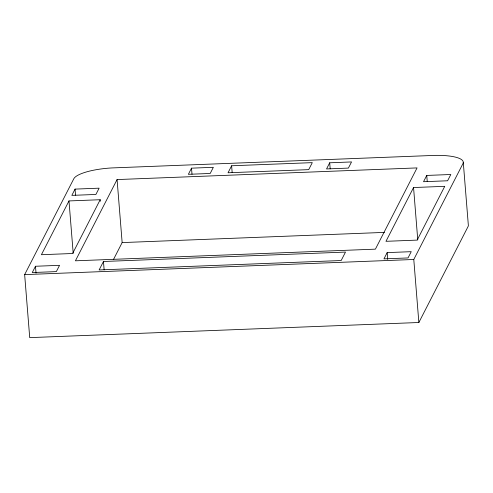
<?xml version="1.0" encoding="UTF-8"?>
<svg xmlns="http://www.w3.org/2000/svg" width="493" height="493" viewBox="0 0 493 493"><rect width="100%" height="100%" fill="white"/><g stroke="black" fill="none" stroke-linecap="round" stroke-linejoin="round"><path stroke-width="0.74" d="M24.65 274.613L73.802 178.768A35.755 9.256 -4.6 0 1 111.757 167.94L434.777 155.387A35.755 9.256 -4.6 0 1 462.939 163.645L413.787 259.484L418.859 322.502L29.722 337.631L24.65 274.613L413.787 259.484M35.484 266.263L32.267 272.543L56.338 271.606L59.554 265.326L35.484 266.263L36.032 273.097M68.989 200.934L41.406 254.715L72.613 253.501L100.19 199.72L68.989 200.934L73.204 253.322M75.053 189.109L71.836 195.382L95.907 194.452L99.124 188.172L75.053 189.109L75.546 195.179M117.081 179.569L75.417 260.809L375.401 249.15L417.066 167.91L117.081 179.569L122.147 242.587L113.396 259.657M103.462 261.493L99.124 269.942L341.168 260.532L345.501 252.083L103.462 261.493L104.134 269.844M191.518 168.162L188.363 174.319L210.203 173.468L213.358 167.312L191.518 168.162L192.005 174.232M231.624 165.771L228.031 172.772L308.71 169.635L312.303 162.635L231.624 165.771L232.172 172.605M329.7 162.789L326.545 168.945L348.385 168.095L351.54 161.938L329.7 162.789L330.187 168.865M413.553 187.537L385.97 241.317L417.17 240.103L444.754 186.329L413.553 187.537L417.768 239.925M387.171 252.607L383.961 258.868L408.025 257.938L411.242 251.676L387.171 252.607L387.72 259.441M426.747 175.434L423.53 181.714L447.601 180.777L450.818 174.504L426.747 175.434L427.24 181.51M418.859 322.502L468.011 226.657A35.755 9.256 -4.6 0 0 468.35 225.369L463.278 162.351M122.147 242.587L384.448 232.394M100.19 199.72L100.313 201.236"/></g></svg>
